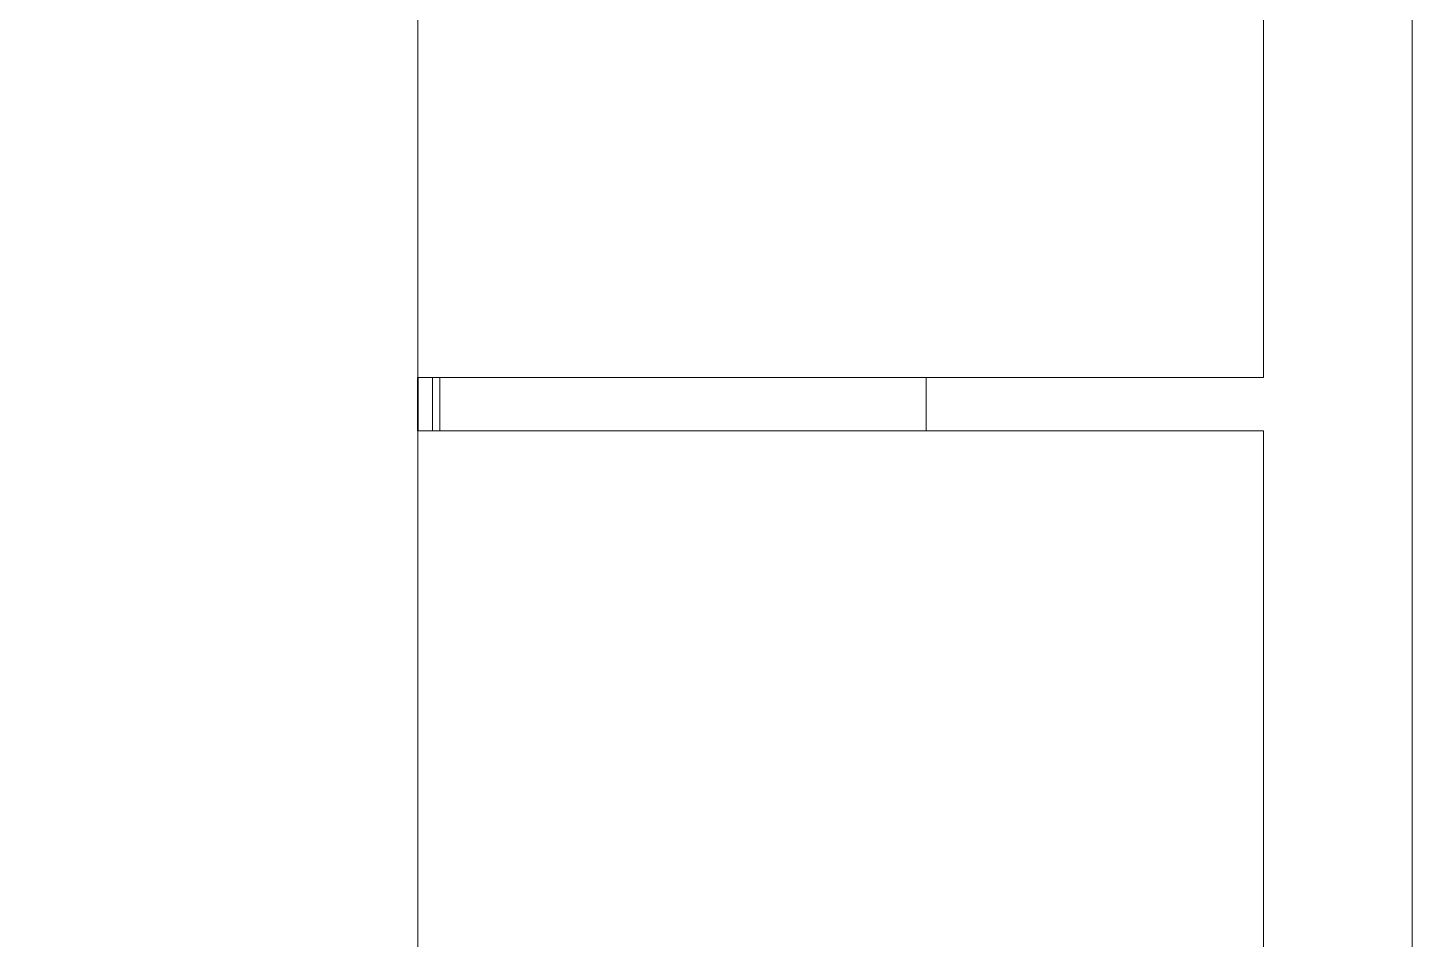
# Model space of a CAD drawing. Header units: metres. Extents: x -3 to 175, y -5 to 18.
# Drawn here: x 36.7517 to 37.2428, y 3.0502 to 3.3735 of the extents above; entities that cross this region are included whole.
import ezdxf

# ---------------------------------------------------------------- set-up
doc = ezdxf.new("R2010")
doc.units = ezdxf.units.M
for name, color, linetype, lineweight in [('A-WALL-PATT', 7, 'Continuous', 35), ('E-CABL-TRAY', 7, 'Continuous', 9), ('E-CABL-TRAY-CNTR', 7, 'Continuous', 9), ('E-ELEC-EQPM', 7, 'Continuous', 9), ('I-WALL', 7, 'Continuous', 9)]:
    doc.layers.add(name, color=color, linetype=linetype, lineweight=lineweight)

# ---------------------------------------------------------------- blocks, each defined once
blk = doc.blocks.new('M_RVR_Tablero - Tablero Sala Generadores - 600x800x300-3057039-N-Estancos')
at = {"layer": 'E-ELEC-EQPM'}
for p, q in [((-0.3, 0.15), (0.3, 0.15)), ((0.3, -0.15), (0.3, 0.15)), ((0.3, -0.15), (-0.3, -0.15))]:
    blk.add_line(p, q, dxfattribs=at)
blk = doc.blocks.new('M_RVR_Tablero - Tablero Sala Generadores - 600x800x300-3057158-N-Estancos')
at = {"layer": 'E-ELEC-EQPM'}
for p, q in [((-0.3, 0.15), (0.3, 0.15)), ((0.3, -0.15), (0.3, 0.15)), ((0.3, -0.15), (-0.3, -0.15))]:
    blk.add_line(p, q, dxfattribs=at)

msp = doc.modelspace()

# ---------------------------------------------------------------- hatches: boundary and pattern name
at = {"layer": 'A-WALL-PATT', "lineweight": 9}
h = msp.add_hatch(dxfattribs=at)
h.set_pattern_fill('FP_1', color=256, style=0, pattern_type=2)
h.set_pattern_definition([(50, (30.7992, 0), (0.728738, -0.06376), [0.0762, -0.8382]), (355, (30.7992, 0), (-0.14097, 0.764224), [0.06096, -0.67056]), (100.451, (30.85994, -0.0053), (0.58777, 0.70047), [0.06476, -0.71236]), (46.184, (30.7992, 0.2032), (1.084314, -0.168175), [0.1143, -1.257]), (96.636, (30.8896, 0.1892), (0.94999, 0.98975), [0.09714, -1.069]), (351.184, (30.7992, 0.2032), (0.94969, 0.99015), [0.09144, -1.006]), (21, (30.9008, 0.1524), (0.606457, -0.409065), [0.0762, -0.8382]), (326, (30.9008, 0.1524), (0.24721, 0.73675), [0.06096, -0.67056]), (71.451, (30.95135, 0.1183), (0.85367, 0.327687), [0.06476, -0.71236]), (37.5, (30.7992, 0), (0.0123552, 0.3382243), [0.03353, -0.6289, 0.03353, -0.64719, -0.6731]), (37.5, (30.7992, 0), (0.0123552, 0.3382243), [-1.343, 0.03353, -0.63957]), (7.5, (30.7992, 0), (0.2672815, 0.4007255), [0.03353, -0.35458, 0.03353, -0.61366, -0.25654]), (7.5, (30.7992, 0), (0.2672815, 0.4007255), [-1.035, 0.03353, -0.22301]), (327.5, (30.57264, 0), (0.542363, -0.022921), [0.03353, -0.22047, 0.03353, -0.75895, -1.052]), (327.5, (30.57264, 0), (0.542363, -0.022921), [-1.046, 0.03353, -1.018]), (317.5, (30.47104, 0), (0.592516, 0.101701), [0.03353, -0.29667, 0.03353, -0.49276, -0.74676]), (317.5, (30.47104, 0), (0.592516, 0.101701), [-0.85649, 0.03353, -0.71323])])
h.paths.add_polyline_path([(36.88365, 0.12302), (36.89004, 0.12302), (36.89004, 6.56756), (36.74004, 6.56756), (36.74004, 0.12302)])
h.paths.add_polyline_path([(36.89004, 6.71756), (36.89004, 13.15279), (36.74004, 13.15279), (36.74004, 6.71756), (36.88365, 6.71756)])

# ---------------------------------------------------------------- linework, layer by layer
at = {"layer": 'E-CABL-TRAY'}
for p, q in [((37.2428, 5.43945), (37.2428, 2.66345)), ((36.89534, 3.24943), (36.89534, 3.2305)), ((36.89788, 3.24943), (36.89788, 3.2305))]:
    msp.add_line(p, q, dxfattribs=at)
at = {"layer": 'E-CABL-TRAY-CNTR'}
msp.add_line((37.07034, 3.24943), (37.07034, 3.2305), dxfattribs=at)
at = {"layer": 'I-WALL', "lineweight": 35}
msp.add_line((36.89004, 3.2305), (36.89004, 3.24943), dxfattribs=at)

# ---------------------------------------------------------------- block references
at = {"layer": 'E-ELEC-EQPM'}
for name, p, rotation in [('M_RVR_Tablero - Tablero Sala Generadores - 600x800x300-3057158-N-Estancos', (37.04004, 3.54943), 270.0000000000001), ('M_RVR_Tablero - Tablero Sala Generadores - 600x800x300-3057039-N-Estancos', (37.04004, 2.9305), 89.99999999999974)]:
    msp.add_blockref(name, p, dxfattribs=dict(at, rotation=rotation))

doc.saveas('drawing.dxf')
